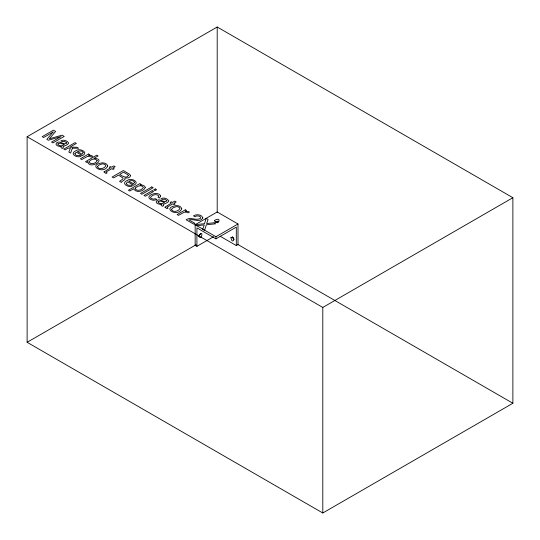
<?xml version="1.0" encoding="UTF-8"?>
<svg xmlns="http://www.w3.org/2000/svg" width="540" height="540" viewBox="0 0 540 540"><rect width="100%" height="100%" fill="white"/><g stroke="black" fill="none" stroke-linecap="round" stroke-linejoin="round"><path stroke-width="0.81" d="M232.598 236.648L232.99 238.64L234.056 239.787M200.353 233.577L199.517 235.548L198.248 236.459M214.697 222.278L216.979 221.488L218.781 221.893M27.122 136.742L217.202 27L512.879 197.708L512.879 403.259L322.799 513L27.122 342.293L27.122 136.742L322.799 307.449L512.879 197.708M213.644 236.675L196.911 246.335L195.156 245.322L195.156 224.708L217.202 211.984L237.998 223.992L237.998 244.6L236.318 245.572L220.097 236.21M27.122 342.293L196.081 244.742M195.156 224.708L215.953 236.716L237.998 223.992M196.911 246.335L196.911 227.853L215.953 238.849L236.318 227.09L236.318 245.572M237.641 244.35L512.879 403.259M322.799 307.449L322.799 513M217.202 27L217.202 212.335M217.276 221.137L217.276 222.818M215.953 236.716L215.953 238.849M160.637 196.088L159.361 198.032L158.024 197.255L158.726 196.209L158.531 195.662C156.229 193.563 152.307 194.967 150.68 197.235A2.39 1.377 0 0 0 151.004 198.335L153.353 199.152L155.486 198.72L156.823 199.496L155.007 200.077A3.976 2.295 0 0 1 152.469 200.117C141.797 197.026 158.173 189.581 160.637 196.088M104.024 171.943L106.016 173.509L107.102 172.881L106.144 172.26L106.427 171.761L111.78 168.676L113.09 169.432L114.21 168.777L112.901 168.021L115.189 166.705L113.798 165.901L111.51 167.218L110.403 166.577L109.276 167.231L110.383 167.873L104.024 171.943M164.997 207.144L166.995 208.717L168.082 208.089L167.123 207.468L167.407 206.969L172.76 203.877L174.062 204.633L175.19 203.985L173.88 203.229L176.168 201.906L174.778 201.103L172.489 202.426L171.376 201.785L170.255 202.433L171.362 203.074L164.997 207.144M74.932 153.65C75.181 155.709 78.192 155.932 79.799 155.405L81.148 156.188C76.977 158.591 68.749 153.468 76.16 150.64C79.724 147.71 89.235 152.462 82.35 155.628L76.349 152.159L74.932 153.65M126.333 183.33C126.576 185.382 129.587 185.605 131.193 185.078L132.55 185.861C128.372 188.264 120.143 183.141 127.555 180.313C131.119 177.383 140.63 182.135 133.751 185.301L127.744 181.832L126.333 183.33M66.65 142.803L66.609 143.255C63.585 145.449 59.657 139.86 56.43 142.978C54.479 145.557 59.508 146.758 61.351 146.468L60.831 147.049L61.364 147.933L62.451 148.406L63.464 147.811C60.5 146.428 68.405 145.361 68.6 143.215L68.526 142.81C66.913 140.494 63.383 139.394 60.851 140.859L62.134 141.602L64.463 141.338L66.65 142.803M166.833 200.637L166.793 201.096C163.769 203.29 159.84 197.694 156.614 200.819C154.656 203.398 159.692 204.599 161.534 204.309L161.014 204.883L161.548 205.774L162.635 206.24L163.647 205.652C160.684 204.269 168.588 203.202 168.784 201.056L168.71 200.65C167.096 198.335 163.566 197.235 161.035 198.7L162.317 199.442L164.646 199.179L166.833 200.637M230.918 237.62C232.49 246.314 236.547 235.197 230.918 237.62M198.815 236.048C201.609 242.102 203.972 227.813 198.815 236.048M97.511 166.57L97.463 166.982C99.198 170.073 104.531 168.52 105.847 165.8L105.408 164.896L104.173 164.167A2.653 1.532 0 0 0 102.019 163.971L99.124 164.977L97.511 166.57M171.565 209.324L171.511 209.729C173.246 212.828 178.578 211.275 179.894 208.548L179.462 207.644L178.22 206.921A2.653 1.532 0 0 0 176.067 206.719L173.171 207.731L171.565 209.324M130.565 175.642L130.025 176.863L128.21 177.903L124.963 178.072L124.936 179.53L121.905 181.595L121.453 182.425L119.583 181.346L122.864 179.03L123.086 178.038L118.463 175.129L113.636 177.91L112.118 177.032L123.356 170.546L129.641 174.278L130.565 175.642M97.146 160.65C96.086 163.391 91.091 164.99 89.127 162.263L89.1 161.764C90.47 159.206 95.492 157.734 97.146 160.65M87.817 161.798C89.323 170.114 107.575 159.125 94.041 158.281L98.118 155.925L96.782 155.156L85.496 161.669L86.771 162.398L87.817 161.798M107.683 165.956C103.896 175.142 86.805 165.22 102.019 162.884A4.786 2.761 0 0 1 105.145 163.364L106.758 164.275L107.683 165.956M181.73 208.71C177.95 217.897 160.853 207.968 176.067 205.632A4.786 2.761 0 0 1 179.192 206.111L180.806 207.029L181.73 208.71M57.928 143.849L57.848 144.268C59.252 146.293 62.566 146.138 64.368 144.653L60.136 143.181L57.928 143.849M158.112 201.69L158.031 202.109C159.435 204.134 162.749 203.978 164.552 202.493L160.319 201.022L158.112 201.69M83.18 152.685L82.033 154.177L77.477 151.551C79.205 150.66 82.364 150.518 83.18 152.685M134.575 182.358L133.427 183.85L128.878 181.224C130.599 180.333 133.758 180.191 134.575 182.358M128.425 175.554C126.569 179.024 121.831 175.878 119.732 174.393L123.572 172.179L127.933 174.764L128.425 175.554M202.831 217.883C200.225 223.115 193.266 218.491 188.98 219.908L194.967 223.364L193.664 224.114L186.138 219.773C190.593 216.5 196.276 221.177 200.563 218.268L200.543 217.013L199.105 216.095L196.796 215.919L194.879 216.655L193.482 215.845C196.283 214.016 201.717 214.299 202.831 217.883M145.247 187.704C143.485 191.464 136.789 192.982 134.001 189.52L133.974 188.588L129.789 191.012L128.405 190.215L139.833 183.613L141.176 184.39L140.09 185.018C142 184.842 145.085 185.335 145.247 187.704M214.421 220.509C218.093 227.232 222.75 215.548 214.421 220.509M206.185 218.363L204.478 223.702L194.69 224.708L196.526 225.767L204.262 224.897L202.669 229.318L204.559 230.404L206.368 224.795L215.622 223.81L213.806 222.763L206.658 223.601L208.089 219.463L206.185 218.363M72.414 148.19L70.598 153.063L68.837 152.05L70.416 148.183L68.202 148.129L65.124 149.904L63.801 149.141L75.047 142.648L76.37 143.417L69.842 147.184L76.856 147.211L78.617 148.23L72.414 148.19M135.479 187.988L135.284 188.973C137.295 191.565 141.831 190.087 143.303 187.623L143.289 187.124C141.392 184.525 137.322 186.03 135.479 187.988M53.102 132.017L46.852 139.354L48.357 140.225L61.047 136.6L51.536 142.061L52.981 142.891L64.226 136.404L62.066 135.155L49.356 138.794L55.627 131.443L53.447 130.181L42.208 136.674L43.659 137.511L53.102 132.017M88.621 154.008L80.426 158.74L81.803 159.53L87.48 156.418L89.802 156.344L91.3 157.059L92.752 156.222L91.429 155.588L88.513 155.581L89.93 154.757L88.621 154.008M151.781 186.955L140.535 193.441L141.919 194.238L153.158 187.745L151.781 186.955M152.138 190.721L143.984 195.433L145.382 196.243L153.542 191.531L152.138 190.721M155.223 188.939L153.664 189.844L155.061 190.647L156.627 189.749L155.223 188.939M185.321 209.837L177.127 214.569L178.504 215.359L184.181 212.247L186.503 212.173L188.001 212.895L189.452 212.051L188.129 211.417L185.213 211.41L186.631 210.593L185.321 209.837"/></g></svg>
